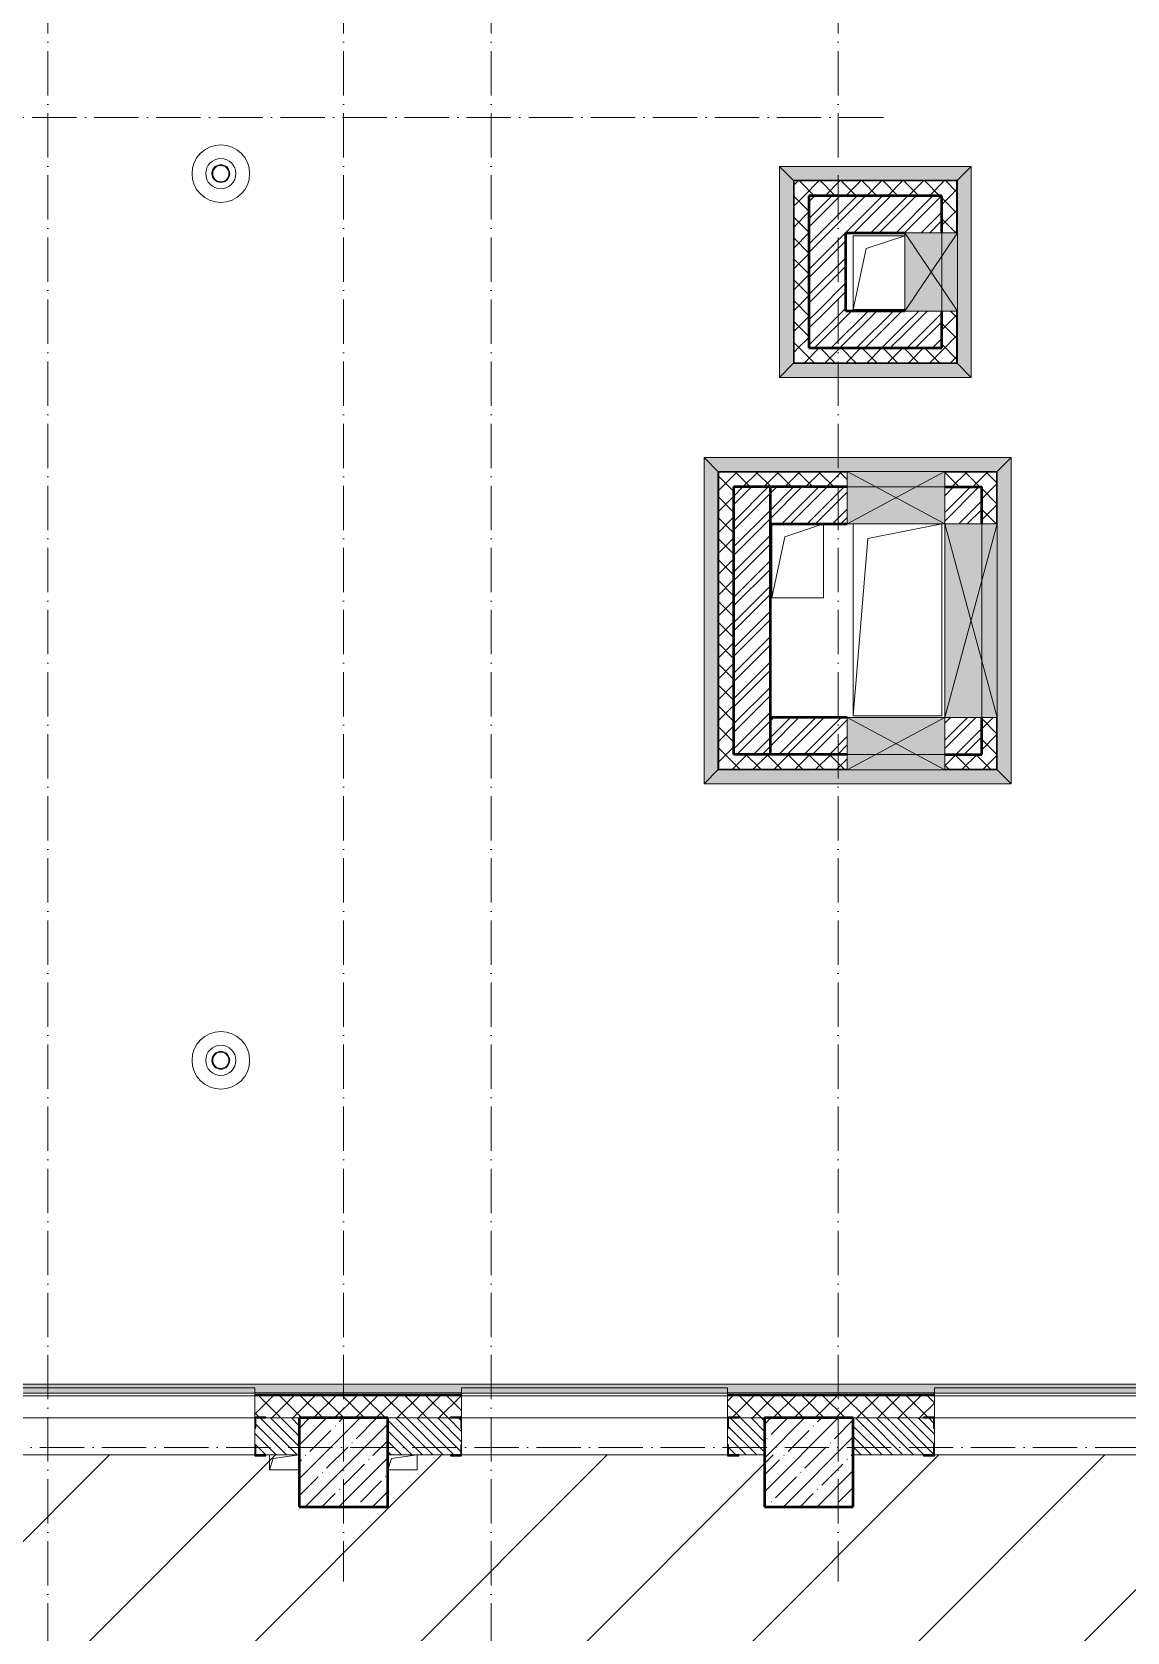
# Model space of a CAD drawing. Header units: millimetres. Extents: x -17017 to 628417, y -109036 to 199237.
# Drawn here: x 543410 to 550821, y 157117 to 167943 of the extents above; entities that cross this region are included whole.
import ezdxf

# ---------------------------------------------------------------- set-up
doc = ezdxf.new("R2010")
doc.units = ezdxf.units.MM
doc.linetypes.add('50_200_ШТРИХ_1Т_ш5_п1_п1_', pattern=[700, 500, -100, 0, -100])
for name, color, linetype, lineweight in [('3.1) ЖБ окна 1.2 м', 102, 'Continuous', 30), ('A-DETL-GENF-OTLN', 7, 'Continuous', 9), ('A-FLOR-____-OTLN', 7, 'Continuous', 9), ('A-GENM-____-MCUT', 7, 'Continuous', 25), ('A-GENM-____-OTLN', 7, 'Continuous', 9), ('A-GENM-____-OTLN-1', 7, 'Continuous', 25), ('A-GLAZ-____-OTLN', 7, 'Continuous', 9), ('A-WALL-____-MCUT', 7, 'Continuous', 13), ('A-WALL-____-MCUT-1', 7, 'Continuous', 9), ('A-WALL-____-MCUT-2', 7, 'Continuous', 50), ('A-WALL-____-OTLN', 7, 'Continuous', 9), ('A-WALL-____-PATT-1', 7, 'Continuous', 9), ('A-WALL-FNSH-MCUT-1', 7, 'Continuous', 9), ('S-COLS-____-MCUT', 7, 'Continuous', 50), ('S-COLS-____-OTLN', 7, 'Continuous', 9), ('S-GRID-____-OTLN-1', 7, '50_200_ШТРИХ_1Т_ш5_п1_п1_', 9), ('стяжа', 7, 'Continuous', 30)]:
    doc.layers.add(name, color=color, linetype=linetype, lineweight=lineweight)
doc.layers.add('A-GLAZ-____-OTLN-1', color=7, linetype='Continuous', lineweight=9, true_color=0xc0c0c0)
pattern_1 = [(45, (516567.8, 90784.41), (-70.71068, 70.71068), []), (135, (516567.8, 90784.41), (-70.71068, -70.71068), [])]
pattern_2 = [(135, (516567.8, 90784.41), (-35.35534, -35.35534), [])]
pattern_3 = [(45, (516567.8, 90784.41), (-85.53659, 85.53659), []), (45, (516624.82, 90784.41), (-85.53659, 85.53659), [])]

# ---------------------------------------------------------------- blocks, each defined once
blk = doc.blocks.new('BSC_Колонна _Прямоугольная - 600х600-V51-АР1_План отверстий 2 этажа в осях 1-64_Ю-ЯЯ')
at = {"layer": 'S-COLS-____-OTLN'}
h = blk.add_hatch(dxfattribs=at)
h.set_pattern_fill('FP_61', color=256, style=0, pattern_type=2)
h.set_pattern_definition([(45, (-28950, -67481.04), (-114.04925, 114.04925), []), (45, (-28835.95, -67481.04), (-114.04925, 114.04925), [201.613, -40.323, 3.353, -36.97])])
h.paths.add_polyline_path([(-300, -300), (300, -300), (300, 300), (-300, 300), (-300, 237)], flags=0)
at = {"layer": 'S-COLS-____-MCUT'}
for p, q in [((300, 300), (-300, 300)), ((-300, 300), (-300, -300)), ((300, -300), (300, 300)), ((-300, -300), (300, -300))]:
    blk.add_line(p, q, dxfattribs=at)
blk = doc.blocks.new('BSC_Колонна _Прямоугольная - 600х600-V89-АР1_План отверстий 2 этажа в осях 1-64_Ю-ЯЯ')
at = {"layer": 'S-COLS-____-OTLN'}
h = blk.add_hatch(dxfattribs=at)
h.set_pattern_fill('FP_102', color=256, style=0, pattern_type=2)
h.set_pattern_definition([(45, (-32100, -67481.04), (-114.04925, 114.04925), []), (45, (-31985.95, -67481.04), (-114.04925, 114.04925), [201.613, -40.323, 3.353, -36.97])])
h.paths.add_polyline_path([(-300, -300), (300, -300), (300, 300), (-300, 300)], flags=0)
at = {"layer": 'S-COLS-____-MCUT'}
for p, q in [((300, 300), (-300, 300)), ((-300, 300), (-300, -300)), ((300, -300), (300, 300)), ((-300, -300), (300, -300))]:
    blk.add_line(p, q, dxfattribs=at)
blk = doc.blocks.new('Отлив_СКБ - Отлив витража_СФТК-31884011-АР1_План отверстий 2 этажа в осях 1-64_Ю-ЯЯ')
at = {"layer": 'A-GLAZ-____-OTLN-1'}
for points in [[(1800, 2), (1800, 37), (0, 37), (0, 2), (1715, 2)], [(1715, 0), (1800, 0), (1800, 2), (0, 2), (0, 0)]]:
    blk.add_hatch(color=256, dxfattribs=at).paths.add_polyline_path(points, flags=0)
at = {"layer": 'A-GLAZ-____-OTLN'}
for p, q in [((0, 3), (0, 37)), ((1800, 37), (0, 37)), ((0, 2), (1800, 2)), ((1800, 37), (1800, 3)), ((1800, 0), (0, 0))]:
    blk.add_line(p, q, dxfattribs=at)
blk = doc.blocks.new('Фахверк_СКБ_Уголок - 250_1500-27508690-АР1_План отверстий 2 этажа в осях 1-64_Ю-ЯЯ')
at = {"layer": 'A-GENM-____-MCUT'}
for p, q in [((125, 181), (50, 181)), ((50, 181), (50, 175)), ((50, 175), (119, 175)), ((119, 175), (119, 106)), ((125, 106), (125, 181)), ((119, 106), (125, 106)), ((119, -75), (50, -75)), ((50, -75), (50, -81)), ((50, -81), (125, -81)), ((125, -6), (119, -6)), ((119, -6), (119, -75)), ((125, -81), (125, -6))]:
    blk.add_line(p, q, dxfattribs=at)
blk = doc.blocks.new('Фахверк_СКБ_Уголок - 250_1500-27504248-АР1_План отверстий 2 этажа в осях 1-64_Ю-ЯЯ')
at = {"layer": 'A-GENM-____-MCUT'}
for p, q in [((200, 181), (125, 181)), ((125, 181), (125, 106)), ((131, 106), (131, 175)), ((131, 175), (200, 175)), ((200, 175), (200, 181)), ((125, 106), (131, 106)), ((131, -6), (125, -6)), ((125, -6), (125, -81)), ((125, -81), (200, -81)), ((131, -75), (131, -6)), ((200, -75), (131, -75)), ((200, -81), (200, -75))]:
    blk.add_line(p, q, dxfattribs=at)
blk = doc.blocks.new('Фахверк_СКБ_Уголок - 250_1500-27508739-АР1_План отверстий 2 этажа в осях 1-64_Ю-ЯЯ')
at = {"layer": 'A-GENM-____-MCUT'}
for p, q in [((125, 181), (50, 181)), ((50, 181), (50, 175)), ((50, 175), (119, 175)), ((119, 175), (119, 106)), ((125, 106), (125, 181)), ((119, 106), (125, 106)), ((119, -75), (50, -75)), ((50, -75), (50, -81)), ((50, -81), (125, -81)), ((125, -6), (119, -6)), ((119, -6), (119, -75)), ((125, -81), (125, -6))]:
    blk.add_line(p, q, dxfattribs=at)
blk = doc.blocks.new('Кровельный аэратор - 143_Кровельный аэратор-15605992-АР1_План отверстий 2 этажа в осях 1-64_Ю-ЯЯ')
at = {"layer": 'A-GENM-____-OTLN'}
for radius, start, end in [(195, 360, 180), (195, 180, 360), (102, 360, 180), (102, 180, 360), (60, 360, 180), (60, 180, 360), (55, 360, 180), (55, 180, 360)]:
    blk.add_arc((0, 0), radius, start, end, dxfattribs=at)
blk = doc.blocks.new('AR_Отверстие прямоугольное _в плите_ - AR_Отверстие прямоугольное _в плите_-V173-АР1_План отверстий 2 этажа в осях 1-64_Ю-ЯЯ')
at = {"layer": 'A-GENM-____-OTLN'}
for p, q in [((-100, 50), (-100, -50)), ((-100, -50), (-75, 25)), ((-75, 25), (100, 50)), ((-100, -50), (100, -50))]:
    blk.add_line(p, q, dxfattribs=at)
blk = doc.blocks.new('AR_Отверстие прямоугольное _в плите_ - AR_Отверстие прямоугольное _в плите_-V164-АР1_План отверстий 2 этажа в осях 1-64_Ю-ЯЯ')
at = {"layer": 'A-GENM-____-OTLN'}
for p, q in [((-100, -50), (-75, 25)), ((-75, 25), (100, 50)), ((100, -50), (100, 50)), ((-100, -50), (100, -50))]:
    blk.add_line(p, q, dxfattribs=at)
blk = doc.blocks.new('AR_Отверстие прямоугольное _в плите_ - AR_Отверстие прямоугольное _в плите_-30552540-АР1_План отверстий 2 этажа в осях 1-64_Ю-ЯЯ')
at = {"layer": 'A-GENM-____-OTLN'}
for p, q in [((175, 250), (-175, 250)), ((-175, 250), (-175, -250)), ((-87, 163), (175, 250)), ((-175, -250), (-87, 163)), ((-175, -250), (175, -250))]:
    blk.add_line(p, q, dxfattribs=at)
blk = doc.blocks.new('AR_Отверстие прямоугольное _в плите_ - AR_Отверстие прямоугольное _в плите_-30552544-АР1_План отверстий 2 этажа в осях 1-64_Ю-ЯЯ')
at = {"layer": 'A-GENM-____-OTLN'}
for p, q in [((300, 650), (-300, 650)), ((-300, 650), (-300, -650)), ((-200, 550), (300, 650)), ((300, -650), (300, 650)), ((-300, -650), (-200, 550)), ((-300, -650), (300, -650))]:
    blk.add_line(p, q, dxfattribs=at)
blk = doc.blocks.new('AR_Отверстие прямоугольное _в плите_ - AR_Отверстие прямоугольное _в плите_-V194-АР1_План отверстий 2 этажа в осях 1-64_Ю-ЯЯ')
at = {"layer": 'A-GENM-____-OTLN'}
for p, q in [((175, 250), (-175, 250)), ((-175, 250), (-175, -250)), ((-87, 163), (175, 250)), ((175, -250), (175, 250)), ((-175, -250), (-87, 163)), ((-175, -250), (175, -250))]:
    blk.add_line(p, q, dxfattribs=at)
blk = doc.blocks.new('AR_Отверстие прямоугольное _в стене__БезПР - AR_Отверстие прямоугольное _в стене__БезПР-31947467-АР1_План отверстий 2 этажа в осях 1-64_Ю-ЯЯ')
at = {"layer": 'A-GLAZ-____-OTLN'}
blk.add_hatch(color=256, dxfattribs=at).paths.add_polyline_path([(265, 230), (-265, 230), (-265, -125), (265, -125)], flags=0)
at = {"layer": 'A-DETL-GENF-OTLN'}
for p, q in [((-265, -125), (-265, 230)), ((-265, 230), (265, 230)), ((265, 230), (-265, -125)), ((-265, 230), (265, -125)), ((265, 230), (-265, 230)), ((-265, 230), (-265, -125)), ((265, 230), (265, -125)), ((265, -125), (265, 230)), ((265, -125), (-265, -125)), ((-265, -125), (265, -125))]:
    blk.add_line(p, q, dxfattribs=at)
at = {"layer": 'A-GLAZ-____-OTLN'}
blk.add_line((265, 125), (-265, 125), dxfattribs=at)
blk = doc.blocks.new('AR_Отверстие прямоугольное _в стене__БезПР - AR_Отверстие прямоугольное _в стене__БезПР-32490818-АР1_План отверстий 2 этажа в осях 1-64_Ю-ЯЯ')
at = {"layer": 'A-GLAZ-____-OTLN'}
blk.add_hatch(color=256, dxfattribs=at).paths.add_polyline_path([(655, -20), (655, 230), (-655, 230), (-655, -125), (655, -125)], flags=0)
at = {"layer": 'A-DETL-GENF-OTLN'}
for p, q in [((-655, -125), (-655, 230)), ((-655, 230), (655, 230)), ((655, 230), (-655, -125)), ((-655, 230), (655, -125)), ((655, 230), (-655, 230)), ((-655, 230), (-655, -125)), ((655, 230), (655, -125)), ((655, -125), (655, 230)), ((655, -125), (-655, -125)), ((-655, -125), (655, -125))]:
    blk.add_line(p, q, dxfattribs=at)
at = {"layer": 'A-GLAZ-____-OTLN'}
blk.add_line((655, 125), (-655, 125), dxfattribs=at)
blk = doc.blocks.new('AR_Отверстие прямоугольное _в стене__БезПР - AR_Отверстие прямоугольное _в стене__БезПР-32490844-АР1_План отверстий 2 этажа в осях 1-64_Ю-ЯЯ')
at = {"layer": 'A-GLAZ-____-OTLN'}
blk.add_hatch(color=256, dxfattribs=at).paths.add_polyline_path([(-330, 125), (-330, -230), (330, -230), (330, 125), (6, 125)], flags=0)
at = {"layer": 'A-DETL-GENF-OTLN'}
for p, q in [((330, 125), (-330, 125)), ((-330, 125), (-330, -230)), ((330, -230), (-330, 125)), ((-330, -230), (330, 125)), ((-330, 125), (330, 125)), ((-330, -230), (-330, 125)), ((330, -230), (330, 125)), ((330, 125), (330, -230)), ((-330, -230), (330, -230)), ((330, -230), (-330, -230))]:
    blk.add_line(p, q, dxfattribs=at)
at = {"layer": 'A-GLAZ-____-OTLN'}
blk.add_line((330, -125), (-330, -125), dxfattribs=at)
blk = doc.blocks.new('AR_Отверстие прямоугольное _в стене__БезПР - AR_Отверстие прямоугольное _в стене__БезПР-32490823-АР1_План отверстий 2 этажа в осях 1-64_Ю-ЯЯ')
at = {"layer": 'A-GLAZ-____-OTLN'}
blk.add_hatch(color=256, dxfattribs=at).paths.add_polyline_path([(6, 230), (-330, 230), (-330, -125), (330, -125), (330, 230)], flags=0)
at = {"layer": 'A-DETL-GENF-OTLN'}
for p, q in [((-330, -125), (-330, 230)), ((-330, 230), (330, 230)), ((330, 230), (-330, -125)), ((-330, 230), (330, -125)), ((330, 230), (-330, 230)), ((-330, 230), (-330, -125)), ((330, 230), (330, -125)), ((330, -125), (330, 230)), ((330, -125), (-330, -125)), ((-330, -125), (330, -125))]:
    blk.add_line(p, q, dxfattribs=at)
at = {"layer": 'A-GLAZ-____-OTLN'}
blk.add_line((330, 125), (-330, 125), dxfattribs=at)
blk = doc.blocks.new('Отлив_СКБ1 - Отлив_Шахты-30185863-АР1_План отверстий 2 этажа в осях 1-64_Ю-ЯЯ')
at = {"layer": 'A-GLAZ-____-OTLN-1'}
blk.add_hatch(color=256, dxfattribs=at).paths.add_polyline_path([(1229, -199), (1133, -103), (1133, -105), (-103, -105), (-103, -103), (-199, -199), (1135, -199)], flags=0)
at = {"layer": 'A-GLAZ-____-OTLN'}
for p, q in [((-199, -199), (-103, -103)), ((1133, -103), (1229, -199)), ((-199, -199), (1229, -199))]:
    blk.add_line(p, q, dxfattribs=at)
blk = doc.blocks.new('Отлив_СКБ1 - Отлив_Шахты-32492502-АР1_План отверстий 2 этажа в осях 1-64_Ю-ЯЯ')
at = {"layer": 'A-GLAZ-____-OTLN-1'}
blk.add_hatch(color=256, dxfattribs=at).paths.add_polyline_path([(-199, -199), (1099, -199), (1003, -103), (1003, -105), (-103, -105), (-103, -103), (-105, -105)], flags=0)
at = {"layer": 'A-GLAZ-____-OTLN'}
for p, q in [((-199, -199), (-103, -103)), ((1003, -103), (1099, -199)), ((-199, -199), (1099, -199))]:
    blk.add_line(p, q, dxfattribs=at)
blk = doc.blocks.new('Отлив_СКБ1 - Отлив_Шахты-32492619-АР1_План отверстий 2 этажа в осях 1-64_Ю-ЯЯ')
at = {"layer": 'A-GLAZ-____-OTLN-1'}
blk.add_hatch(color=256, dxfattribs=at).paths.add_polyline_path([(1783, 103), (1879, 199), (-199, 199), (-103, 103), (-103, 105), (1783, 105)], flags=0)
at = {"layer": 'A-GLAZ-____-OTLN'}
for p, q in [((-103, 103), (-199, 199)), ((1879, 199), (-199, 199)), ((1879, 199), (1783, 103))]:
    blk.add_line(p, q, dxfattribs=at)
blk = doc.blocks.new('Отлив_СКБ1 - Отлив_Шахты-32497784-АР1_План отверстий 2 этажа в осях 1-64_Ю-ЯЯ')
at = {"layer": 'A-GLAZ-____-OTLN-1'}
blk.add_hatch(color=256, dxfattribs=at).paths.add_polyline_path([(2009, 199), (-199, 199), (-103, 103), (-103, 105), (1913, 105), (1913, 103), (1915, 105)], flags=0)
at = {"layer": 'A-GLAZ-____-OTLN'}
for p, q in [((-103, 103), (-199, 199)), ((2009, 199), (-199, 199)), ((2009, 199), (1913, 103))]:
    blk.add_line(p, q, dxfattribs=at)
blk = doc.blocks.new('Отлив_СКБ1 - Отлив_Фасады на кровле-32719942-АР1_План отверстий 2 этажа в осях 1-64_Ю-ЯЯ')
at = {"layer": 'A-GLAZ-____-OTLN-1'}
blk.add_hatch(color=256, dxfattribs=at).paths.add_polyline_path([(18850, 170), (18850, 204), (20650, 204), (20650, 170), (21320, 170), (21320, 228), (228, 228), (170, 170), (2850, 170), (2850, 204), (4650, 204), (4650, 170), (6050, 170), (6050, 204), (7850, 204), (7850, 170), (9250, 170), (9250, 204), (11050, 204), (11050, 170), (12450, 170), (12450, 204), (14250, 204), (14250, 170), (15650, 170), (15650, 204), (17450, 204), (17450, 170), (18705, 170)], flags=0)
at = {"layer": 'A-GLAZ-____-OTLN'}
blk.add_line((21320, 228), (228, 228), dxfattribs=at)
blk = doc.blocks.new('2этаж')
at = {"layer": 'S-GRID-____-OTLN-1', "color": 251, "ltscale": 0.6, "true_color": 0x636466}
for p, q in [((11358.3, 549908.8), (11358.3, 511907.5)), ((13358.3, 549908.8), (13358.3, 525691.4)), ((14358.3, 549908.8), (14358.3, 511907.5)), ((16708.3, 549908.8), (16708.3, 525691.4)), ((17013.3, 535597), (-20260.4, 535597)), ((88482.7, 526597), (-20260.4, 526597))]:
    blk.add_line(p, q, dxfattribs=at)

msp = doc.modelspace()

# ---------------------------------------------------------------- hatches: boundary and pattern name
at = {"layer": 'A-WALL-____-PATT-1'}
h = msp.add_hatch(dxfattribs=at)
h.set_pattern_fill('FP_1', color=256, style=0, pattern_type=2)
h.set_pattern_definition(pattern_1)
h.paths.add_polyline_path([(549668, 166835), (549668, 166935), (548568, 166935), (548568, 166835), (549568, 166835)], flags=0)
h = msp.add_hatch(dxfattribs=at)
h.set_pattern_fill('FP_1', color=256, style=0, pattern_type=2)
h.set_pattern_definition(pattern_1)
h.paths.add_polyline_path([(548668, 165805), (548668, 166835), (548568, 166835), (548568, 165805)], flags=0)
h = msp.add_hatch(dxfattribs=at)
h.set_pattern_fill('FP_3', color=256, style=0, pattern_type=2)
h.set_pattern_definition(pattern_3)
h.paths.add_polyline_path([(548918, 166585), (549568, 166585), (549568, 166835), (548668, 166835), (548668, 166585), (548810, 166585)], flags=0)
h = msp.add_hatch(dxfattribs=at)
h.set_pattern_fill('FP_1', color=256, style=0, pattern_type=2)
h.set_pattern_definition(pattern_1)
h.paths.add_polyline_path([(549668, 165705), (549668, 166055), (549568, 166055), (549568, 165705)], flags=0)
h.paths.add_polyline_path([(549668, 166585), (549668, 166835), (549568, 166835), (549568, 166585)], flags=0)
h = msp.add_hatch(dxfattribs=at)
h.set_pattern_fill('FP_3', color=256, style=0, pattern_type=2)
h.set_pattern_definition(pattern_3)
h.paths.add_polyline_path([(548668, 166055), (548918, 166055), (548918, 166585), (548668, 166585), (548668, 166575)], flags=0)
h = msp.add_hatch(dxfattribs=at)
h.set_pattern_fill('FP_3', color=256, style=0, pattern_type=2)
h.set_pattern_definition(pattern_3)
h.paths.add_polyline_path([(549318, 165805), (549318, 166055), (548668, 166055), (548668, 165805), (549251, 165805)], flags=0)
h = msp.add_hatch(dxfattribs=at)
h.set_pattern_fill('FP_3', color=256, style=0, pattern_type=2)
h.set_pattern_definition(pattern_3)
h.paths.add_polyline_path([(549568, 165805), (549568, 166055), (549318, 166055), (549318, 165805)], flags=0)
h = msp.add_hatch(dxfattribs=at)
h.set_pattern_fill('FP_1', color=256, style=0, pattern_type=2)
h.set_pattern_definition(pattern_1)
h.paths.add_polyline_path([(549568, 165705), (549568, 165805), (548568, 165805), (548568, 165705), (549251, 165705)], flags=0)
h = msp.add_hatch(dxfattribs=at)
h.set_pattern_fill('FP_1', color=256, style=0, pattern_type=2)
h.set_pattern_definition(pattern_1)
h.paths.add_polyline_path([(549838, 164865), (549938, 164865), (549938, 164965), (549588, 164965), (549588, 164865)], flags=0)
h.paths.add_polyline_path([(548408, 164865), (548928, 164865), (548928, 164965), (548058, 164965), (548058, 164865), (548368, 164865)], flags=0)
h = msp.add_hatch(dxfattribs=at)
h.set_pattern_fill('FP_1', color=256, style=0, pattern_type=2)
h.set_pattern_definition(pattern_1)
h.paths.add_polyline_path([(548158, 163055), (548158, 164865), (548058, 164865), (548058, 163055)], flags=0)
h = msp.add_hatch(dxfattribs=at)
h.set_pattern_fill('FP_3', color=256, style=0, pattern_type=2)
h.set_pattern_definition(pattern_3)
h.paths.add_polyline_path([(548408, 163055), (548408, 164865), (548158, 164865), (548158, 163055), (548368, 163055)], flags=0)
h = msp.add_hatch(dxfattribs=at)
h.set_pattern_fill('FP_3', color=256, style=0, pattern_type=2)
h.set_pattern_definition(pattern_3)
h.paths.add_polyline_path([(549838, 164615), (549838, 164865), (549588, 164865), (549588, 164615)], flags=0)
h.paths.add_polyline_path([(548928, 164615), (548928, 164865), (548408, 164865), (548408, 164615)], flags=0)
h = msp.add_hatch(dxfattribs=at)
h.set_pattern_fill('FP_1', color=256, style=0, pattern_type=2)
h.set_pattern_definition(pattern_1)
h.paths.add_polyline_path([(549938, 162955), (549938, 163305), (549838, 163305), (549838, 162955)], flags=0)
h.paths.add_polyline_path([(549838, 164615), (549938, 164615), (549938, 164865), (549838, 164865)], flags=0)
h = msp.add_hatch(dxfattribs=at)
h.set_pattern_fill('FP_3', color=256, style=0, pattern_type=2)
h.set_pattern_definition(pattern_3)
h.paths.add_polyline_path([(548928, 163055), (548928, 163305), (548408, 163305), (548408, 163055)], flags=0)
h = msp.add_hatch(dxfattribs=at)
h.set_pattern_fill('FP_3', color=256, style=0, pattern_type=2)
h.set_pattern_definition(pattern_3)
h.paths.add_polyline_path([(549838, 163055), (549838, 163305), (549588, 163305), (549588, 163055), (549693, 163055)], flags=0)
h = msp.add_hatch(dxfattribs=at)
h.set_pattern_fill('FP_1', color=256, style=0, pattern_type=2)
h.set_pattern_definition(pattern_1)
h.paths.add_polyline_path([(549693, 162955), (549838, 162955), (549838, 163055), (549588, 163055), (549588, 162955)], flags=0)
h.paths.add_polyline_path([(548368, 162955), (548928, 162955), (548928, 163055), (548058, 163055), (548058, 162955)], flags=0)
h = msp.add_hatch(dxfattribs=at)
h.set_pattern_fill('FP_1', color=256, style=0, pattern_type=2)
h.set_pattern_definition(pattern_1)
h.paths.add_polyline_path([(561768, 158565), (561783, 158565), (561783, 158715), (560918, 158715), (560918, 158565), (561624, 158565)], flags=0)
h.paths.add_polyline_path([(558089, 158565), (559118, 158565), (559118, 158715), (557718, 158715), (557718, 158571), (557793, 158571), (557793, 158565)], flags=0)
h.paths.add_polyline_path([(555818, 158565), (555843, 158565), (555843, 158571), (555918, 158571), (555918, 158715), (554518, 158715), (554518, 158571), (554593, 158571), (554593, 158565), (555438, 158565)], flags=0)
h.paths.add_polyline_path([(551903, 158565), (552643, 158565), (552643, 158571), (552718, 158571), (552718, 158715), (551318, 158715), (551318, 158571), (551393, 158571), (551393, 158565)], flags=0)
h.paths.add_polyline_path([(549443, 158565), (549443, 158571), (549518, 158571), (549518, 158715), (548118, 158715), (548118, 158571), (548193, 158571), (548193, 158565), (549251, 158565)], flags=0)
h.paths.add_polyline_path([(546243, 158565), (546243, 158571), (546318, 158571), (546318, 158715), (544918, 158715), (544918, 158571), (544993, 158571), (544993, 158565), (545818, 158565)], flags=0)
h.paths.add_polyline_path([(543043, 158565), (543043, 158571), (543118, 158571), (543118, 158715), (540268, 158715), (540268, 158565), (541298, 158565)], flags=0)
h = msp.add_hatch(dxfattribs=at)
h.set_pattern_fill('FP_6', color=256, style=0, pattern_type=2)
h.set_pattern_definition(pattern_2)
h.paths.add_polyline_path([(544993, 158315), (545218, 158315), (545218, 158565), (544924, 158565), (544924, 158496), (544918, 158496), (544918, 158384), (544924, 158384), (544924, 158315)], flags=0)
h.paths.add_polyline_path([(543065, 158315), (543112, 158315), (543112, 158384), (543118, 158384), (543118, 158496), (543112, 158496), (543112, 158565), (540268, 158565), (540268, 158315), (543043, 158315)], flags=0)
h = msp.add_hatch(dxfattribs=at)
h.set_pattern_fill('FP_6', color=256, style=0, pattern_type=2)
h.set_pattern_definition(pattern_2)
h.paths.add_polyline_path([(548368, 158315), (548368, 158315), (548368, 158565), (548124, 158565), (548124, 158496), (548118, 158496), (548118, 158384), (548124, 158384), (548124, 158315), (548193, 158315)], flags=0)
h.paths.add_polyline_path([(546312, 158315), (546312, 158384), (546318, 158384), (546318, 158496), (546312, 158496), (546312, 158565), (545818, 158565), (545818, 158315), (546243, 158315)], flags=0)
h = msp.add_hatch(dxfattribs=at)
h.set_pattern_fill('FP_6', color=256, style=0, pattern_type=2)
h.set_pattern_definition(pattern_2)
h.paths.add_polyline_path([(551903, 158315), (551968, 158315), (551968, 158565), (551324, 158565), (551324, 158496), (551318, 158496), (551318, 158384), (551324, 158384), (551324, 158315), (551393, 158315)], flags=0)
h.paths.add_polyline_path([(549251, 158315), (549512, 158315), (549512, 158384), (549518, 158384), (549518, 158496), (549512, 158496), (549512, 158565), (548968, 158565), (548968, 158315)], flags=0)
at = {"layer": 'стяжа'}
h = msp.add_hatch(dxfattribs=at)
h.set_pattern_fill('ANSI31', color=5, scale=250)
h.set_pattern_definition([(45, (473308.1, 27070.75), (-561.266, 561.266), [])])
h.paths.add_polyline_path([(522118, 167415), (523944, 167415), (523944, 157815), (522118, 157815)])
h.paths.add_polyline_path([(519018, 157815), (524168, 157815), (524168, 152815), (519018, 152815)])
h.paths.add_polyline_path([(561768, 158315), (524168, 158315), (524168, 153965), (561768, 153965)])

# ---------------------------------------------------------------- linework, layer by layer
at = {"layer": 'A-FLOR-____-OTLN'}
for p, q in [((548968, 166565), (549318, 166565)), ((548968, 166065), (548968, 166565)), ((549318, 166065), (548968, 166065)), ((548418, 164615), (548768, 164615)), ((548418, 164115), (548418, 164615)), ((548768, 164615), (548768, 164115)), ((548968, 164615), (549568, 164615)), ((548968, 163315), (548968, 164615)), ((549568, 164615), (549568, 163315)), ((548768, 164115), (548418, 164115)), ((549568, 163315), (548968, 163315))]:
    msp.add_line(p, q, dxfattribs=at)
at = {"layer": 'A-WALL-____-MCUT'}
for p, q in [((544918, 158496), (544918, 158384)), ((545218, 158565), (544993, 158565)), ((545818, 158565), (546243, 158565)), ((546318, 158384), (546318, 158496)), ((548118, 158496), (548118, 158384)), ((548193, 158565), (548368, 158565)), ((548968, 158565), (549443, 158565)), ((549518, 158384), (549518, 158496)), ((544993, 158315), (545218, 158315)), ((545818, 158315), (546243, 158315)), ((548193, 158315), (548368, 158315)), ((548968, 158315), (549443, 158315))]:
    msp.add_line(p, q, dxfattribs=at)
at = {"layer": 'A-WALL-____-MCUT-1'}
for p, q in [((548565, 166940), (548563, 166940)), ((548563, 166940), (548563, 166938)), ((548565, 166940), (548565, 165700)), ((549673, 166940), (549671, 166940)), ((549671, 166585), (549671, 166940)), ((549673, 166938), (549673, 166940)), ((549673, 166938), (548563, 166938)), ((548563, 166935), (548565, 166935)), ((549668, 166935), (548568, 166935)), ((548568, 166935), (548568, 165705)), ((549668, 166585), (549668, 166935)), ((549673, 166935), (549671, 166935)), ((549668, 165705), (549668, 166055)), ((549671, 165700), (549671, 166055)), ((548565, 165705), (548563, 165705)), ((548563, 165702), (549673, 165702)), ((548563, 165702), (548563, 165700)), ((548563, 165700), (548565, 165700)), ((548568, 165705), (549668, 165705)), ((549668, 165702), (549668, 165700)), ((549671, 165700), (549673, 165700)), ((549673, 165700), (549673, 165702)), ((548055, 164970), (548053, 164970)), ((548053, 164970), (548053, 164968)), ((548928, 164968), (548053, 164968)), ((548053, 164965), (548055, 164965)), ((548055, 164970), (548055, 162950)), ((548928, 164965), (548058, 164965)), ((548058, 164965), (548058, 162955)), ((549943, 164968), (549588, 164968)), ((549938, 164965), (549588, 164965)), ((549938, 164615), (549938, 164965)), ((549943, 164970), (549941, 164970)), ((549941, 164615), (549941, 164970)), ((549943, 164965), (549941, 164965)), ((549943, 164968), (549943, 164970)), ((549938, 162955), (549938, 163305)), ((549941, 162950), (549941, 163305)), ((548055, 162955), (548053, 162955)), ((548053, 162952), (548928, 162952)), ((548053, 162952), (548053, 162950)), ((548053, 162950), (548055, 162950)), ((548058, 162955), (548928, 162955)), ((549588, 162955), (549938, 162955)), ((549588, 162952), (549943, 162952)), ((549938, 162950), (549938, 162952)), ((549941, 162950), (549943, 162950)), ((549943, 162950), (549943, 162952)), ((546318, 158727), (544918, 158727)), ((546318, 158721), (544918, 158721)), ((546318, 158715), (544918, 158715)), ((544918, 158715), (544918, 158571)), ((546318, 158571), (546318, 158715)), ((549518, 158727), (548118, 158727)), ((549518, 158721), (548118, 158721)), ((549518, 158715), (548118, 158715)), ((548118, 158715), (548118, 158571)), ((549518, 158571), (549518, 158715))]:
    msp.add_line(p, q, dxfattribs=at)
at = {"layer": 'A-WALL-____-MCUT-2'}
for p, q in [((549568, 166835), (548668, 166835)), ((548668, 166835), (548668, 165805)), ((549568, 166585), (549568, 166835)), ((548918, 166585), (549318, 166585)), ((548918, 166055), (548918, 166585)), ((549318, 166055), (548918, 166055)), ((549568, 165805), (549568, 166055)), ((548668, 165805), (549568, 165805)), ((548928, 164865), (548158, 164865)), ((548158, 164865), (548158, 163055)), ((548408, 163055), (548408, 164865)), ((549588, 164865), (549838, 164865)), ((549838, 164615), (549838, 164865)), ((548408, 164615), (548928, 164615)), ((548928, 163305), (548408, 163305)), ((549838, 163055), (549838, 163305)), ((548928, 163055), (548158, 163055)), ((549588, 163055), (549838, 163055))]:
    msp.add_line(p, q, dxfattribs=at)
at = {"layer": 'A-WALL-____-OTLN'}
for p, q in [((543118, 158715), (544918, 158715)), ((546318, 158715), (548118, 158715)), ((549518, 158715), (551318, 158715)), ((544918, 158565), (543118, 158565)), ((548118, 158565), (546318, 158565)), ((551318, 158565), (549518, 158565)), ((544918, 158315), (543118, 158315)), ((548118, 158315), (546318, 158315)), ((551318, 158315), (549518, 158315))]:
    msp.add_line(p, q, dxfattribs=at)
at = {"layer": 'A-WALL-FNSH-MCUT-1'}
for p, q in [((549671, 166940), (548565, 166940)), ((548563, 166938), (548563, 165702)), ((549673, 166585), (549673, 166938)), ((549673, 165702), (549673, 166055)), ((548565, 165700), (549671, 165700)), ((548053, 164968), (548053, 162952)), ((548928, 164970), (548055, 164970)), ((549941, 164970), (549588, 164970)), ((549943, 164615), (549943, 164968)), ((549943, 162952), (549943, 163305)), ((548055, 162950), (548928, 162950)), ((549588, 162950), (549941, 162950)), ((546318, 158735), (544918, 158735)), ((544918, 158735), (544918, 158715)), ((546318, 158715), (546318, 158735)), ((549518, 158735), (548118, 158735)), ((548118, 158735), (548118, 158715)), ((549518, 158715), (549518, 158735))]:
    msp.add_line(p, q, dxfattribs=at)

# ---------------------------------------------------------------- block references
at = {"layer": '3.1) ЖБ окна 1.2 м'}
msp.add_blockref('2этаж', (532159, -368232), dxfattribs=at)
at = {"layer": 'A-GENM-____-OTLN'}
for name, p in [('Кровельный аэратор - 143_Кровельный аэратор-15605992-АР1_План отверстий 2 этажа в осях 1-64_Ю-ЯЯ', (544688, 166985)), ('AR_Отверстие прямоугольное _в плите_ - AR_Отверстие прямоугольное _в плите_-30552540-АР1_План отверстий 2 этажа в осях 1-64_Ю-ЯЯ', (549143, 166315)), ('AR_Отверстие прямоугольное _в плите_ - AR_Отверстие прямоугольное _в плите_-V194-АР1_План отверстий 2 этажа в осях 1-64_Ю-ЯЯ', (548593, 164365)), ('AR_Отверстие прямоугольное _в плите_ - AR_Отверстие прямоугольное _в плите_-30552544-АР1_План отверстий 2 этажа в осях 1-64_Ю-ЯЯ', (549268, 163965)), ('Кровельный аэратор - 143_Кровельный аэратор-15605992-АР1_План отверстий 2 этажа в осях 1-64_Ю-ЯЯ', (544688, 160985)), ('AR_Отверстие прямоугольное _в плите_ - AR_Отверстие прямоугольное _в плите_-V173-АР1_План отверстий 2 этажа в осях 1-64_Ю-ЯЯ', (545118, 158265)), ('AR_Отверстие прямоугольное _в плите_ - AR_Отверстие прямоугольное _в плите_-V164-АР1_План отверстий 2 этажа в осях 1-64_Ю-ЯЯ', (545918, 158265))]:
    msp.add_blockref(name, p, dxfattribs=at)
at = {"layer": 'A-GENM-____-OTLN-1', "rotation": 180}
for name, p in [('Фахверк_СКБ_Уголок - 250_1500-27508690-АР1_План отверстий 2 этажа в осях 1-64_Ю-ЯЯ', (545043, 158490)), ('Фахверк_СКБ_Уголок - 250_1500-27504248-АР1_План отверстий 2 этажа в осях 1-64_Ю-ЯЯ', (546443, 158490)), ('Фахверк_СКБ_Уголок - 250_1500-27508739-АР1_План отверстий 2 этажа в осях 1-64_Ю-ЯЯ', (548243, 158490)), ('Фахверк_СКБ_Уголок - 250_1500-27504248-АР1_План отверстий 2 этажа в осях 1-64_Ю-ЯЯ', (549643, 158490))]:
    msp.add_blockref(name, p, dxfattribs=at)
at = {"layer": 'A-GLAZ-____-OTLN'}
for name, p, rotation in [('Отлив_СКБ1 - Отлив_Шахты-30185863-АР1_План отверстий 2 этажа в осях 1-64_Ю-ЯЯ', (548668, 166835), 270), ('Отлив_СКБ1 - Отлив_Шахты-32492502-АР1_План отверстий 2 этажа в осях 1-64_Ю-ЯЯ', (549568, 166835), 180), ('Отлив_СКБ1 - Отлив_Шахты-30185863-АР1_План отверстий 2 этажа в осях 1-64_Ю-ЯЯ', (549568, 165805), 90), ('AR_Отверстие прямоугольное _в стене__БезПР - AR_Отверстие прямоугольное _в стене__БезПР-31947467-АР1_План отверстий 2 этажа в осях 1-64_Ю-ЯЯ', (549443, 166320), 270), ('Отлив_СКБ1 - Отлив_Шахты-32497784-АР1_План отверстий 2 этажа в осях 1-64_Ю-ЯЯ', (548158, 163055), 89.99999999999986), ('Отлив_СКБ1 - Отлив_Шахты-32497784-АР1_План отверстий 2 этажа в осях 1-64_Ю-ЯЯ', (549838, 164865), 269.9999999999998), ('AR_Отверстие прямоугольное _в стене__БезПР - AR_Отверстие прямоугольное _в стене__БезПР-32490844-АР1_План отверстий 2 этажа в осях 1-64_Ю-ЯЯ', (549258, 164740), 180), ('AR_Отверстие прямоугольное _в стене__БезПР - AR_Отверстие прямоугольное _в стене__БезПР-32490818-АР1_План отверстий 2 этажа в осях 1-64_Ю-ЯЯ', (549713, 163960), 270), ('AR_Отверстие прямоугольное _в стене__БезПР - AR_Отверстие прямоугольное _в стене__БезПР-32490823-АР1_План отверстий 2 этажа в осях 1-64_Ю-ЯЯ', (549258, 163180), 180), ('Отлив_СКБ1 - Отлив_Шахты-32492619-АР1_План отверстий 2 этажа в осях 1-64_Ю-ЯЯ', (549838, 163055), 180)]:
    msp.add_blockref(name, p, dxfattribs=dict(at, rotation=rotation))
for name, p in [('Отлив_СКБ1 - Отлив_Шахты-32492502-АР1_План отверстий 2 этажа в осях 1-64_Ю-ЯЯ', (548668, 165805)), ('Отлив_СКБ1 - Отлив_Шахты-32492619-АР1_План отверстий 2 этажа в осях 1-64_Ю-ЯЯ', (548158, 164865)), ('Отлив_СКБ1 - Отлив_Фасады на кровле-32719942-АР1_План отверстий 2 этажа в осях 1-64_Ю-ЯЯ', (540268, 158565)), ('Отлив_СКБ - Отлив витража_СФТК-31884011-АР1_План отверстий 2 этажа в осях 1-64_Ю-ЯЯ', (543118, 158732)), ('Отлив_СКБ - Отлив витража_СФТК-31884011-АР1_План отверстий 2 этажа в осях 1-64_Ю-ЯЯ', (546318, 158732)), ('Отлив_СКБ - Отлив витража_СФТК-31884011-АР1_План отверстий 2 этажа в осях 1-64_Ю-ЯЯ', (549518, 158732))]:
    msp.add_blockref(name, p, dxfattribs=at)
at = {"layer": 'S-COLS-____-OTLN'}
for name, p in [('BSC_Колонна _Прямоугольная - 600х600-V51-АР1_План отверстий 2 этажа в осях 1-64_Ю-ЯЯ', (545518, 158265)), ('BSC_Колонна _Прямоугольная - 600х600-V89-АР1_План отверстий 2 этажа в осях 1-64_Ю-ЯЯ', (548668, 158265))]:
    msp.add_blockref(name, p, dxfattribs=at)

doc.saveas('drawing.dxf')
